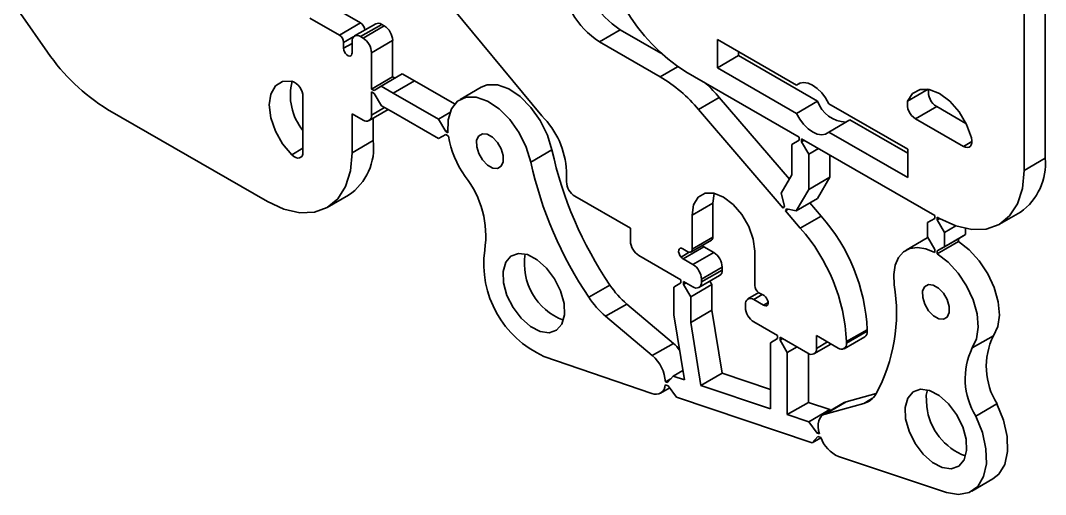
# Model space of a CAD drawing. Header units: millimetres. Extents: x 0 to 415, y 0 to 292.
# Drawn here: x 383.92 to 392.48, y 89.9 to 93.86 of the extents above; entities that cross this region are included whole.
import ezdxf

# ---------------------------------------------------------------- set-up
doc = ezdxf.new("R2010")
doc.units = ezdxf.units.MM

# ---------------------------------------------------------------- blocks, each defined once
blk = doc.blocks.new('SE683')
at = {"color": 7, "linetype": 'Continuous', "lineweight": 35}
for p, q in [((387.972, 91.8401), (388.0163, 91.8924)), ((388.0163, 91.8924), (388.0793, 91.9143)), ((388.0793, 91.9143), (388.1549, 91.9037)), ((388.1549, 91.9037), (388.2355, 91.8615)), ((388.2355, 91.8615), (388.3134, 91.792)), ((387.9507, 91.7624), (387.972, 91.8401)), ((388.3134, 91.792), (388.3809, 91.7018)), ((387.9545, 91.6671), (387.9507, 91.7624)), ((388.3809, 91.7018), (388.4314, 91.5999)), ((387.983, 91.5634), (387.9545, 91.6671)), ((388.4314, 91.5999), (388.4599, 91.4962)), ((388.0335, 91.4615), (387.983, 91.5634)), ((388.101, 91.3713), (388.0335, 91.4615)), ((388.4599, 91.4962), (388.4637, 91.4008)), ((388.1789, 91.3018), (388.101, 91.3713)), ((388.4637, 91.4008), (388.4424, 91.3232)), ((388.2595, 91.2596), (388.1789, 91.3018)), ((388.3351, 91.2489), (388.2595, 91.2596)), ((388.3981, 91.2709), (388.3351, 91.2489)), ((388.4424, 91.3232), (388.3981, 91.2709))]:
    blk.add_line(p, q, dxfattribs=at)
blk = doc.blocks.new('SE682')
blk.add_blockref('SE683', (0, 0))
blk = doc.blocks.new('SE685')
at = {"color": 7, "linetype": 'Continuous', "lineweight": 35}
for p, q in [((387.7295, 92.8578), (387.7461, 92.8955)), ((387.7461, 92.8955), (387.777, 92.914)), ((387.777, 92.914), (387.8177, 92.9104)), ((387.8177, 92.9104), (387.8618, 92.8853)), ((387.8618, 92.8853), (387.9027, 92.8425)), ((387.7298, 92.8067), (387.7295, 92.8578)), ((387.747, 92.7498), (387.7298, 92.8067)), ((387.9027, 92.8425), (387.9342, 92.7886)), ((387.7785, 92.6959), (387.747, 92.7498)), ((387.9342, 92.7886), (387.9514, 92.7317)), ((387.9514, 92.7317), (387.9518, 92.6806)), ((387.8194, 92.6531), (387.7785, 92.6959)), ((387.8636, 92.628), (387.8194, 92.6531)), ((387.9042, 92.6244), (387.8636, 92.628)), ((387.9352, 92.6429), (387.9042, 92.6244)), ((387.9518, 92.6806), (387.9352, 92.6429))]:
    blk.add_line(p, q, dxfattribs=at)
blk = doc.blocks.new('SE684')
blk.add_blockref('SE685', (0, 0))
blk = doc.blocks.new('SE687')
at = {"color": 7, "linetype": 'Continuous', "lineweight": 35}
for p, q in [((391.4743, 91.6348), (391.4577, 91.5971)), ((391.4577, 91.5971), (391.4581, 91.5459)), ((391.5053, 91.6532), (391.4743, 91.6348)), ((391.5459, 91.6496), (391.5053, 91.6532)), ((391.5901, 91.6245), (391.5459, 91.6496)), ((391.631, 91.5818), (391.5901, 91.6245)), ((391.4581, 91.5459), (391.4753, 91.489)), ((391.6624, 91.5279), (391.631, 91.5818)), ((391.6796, 91.471), (391.6624, 91.5279)), ((391.4753, 91.489), (391.5067, 91.4351)), ((391.5067, 91.4351), (391.5477, 91.3924)), ((391.68, 91.4198), (391.6796, 91.471)), ((391.5477, 91.3924), (391.5918, 91.3673)), ((391.5918, 91.3673), (391.6324, 91.3637)), ((391.6324, 91.3637), (391.6634, 91.3821)), ((391.6634, 91.3821), (391.68, 91.4198))]:
    blk.add_line(p, q, dxfattribs=at)
blk = doc.blocks.new('SE686')
blk.add_blockref('SE687', (0, 0))
blk = doc.blocks.new('SE689')
at = {"color": 7, "linetype": 'Continuous', "lineweight": 35}
for p, q in [((391.3772, 90.7559), (391.3328, 90.7036)), ((391.4402, 90.7778), (391.3772, 90.7559)), ((391.5157, 90.7672), (391.4402, 90.7778)), ((391.5964, 90.725), (391.5157, 90.7672)), ((391.3328, 90.7036), (391.3115, 90.6259)), ((391.6743, 90.6554), (391.5964, 90.725)), ((391.7418, 90.5653), (391.6743, 90.6554)), ((391.3115, 90.6259), (391.3153, 90.5306)), ((391.3153, 90.5306), (391.3439, 90.4269)), ((391.7922, 90.4634), (391.7418, 90.5653)), ((391.3439, 90.4269), (391.3943, 90.325)), ((391.8208, 90.3597), (391.7922, 90.4634)), ((391.3943, 90.325), (391.4618, 90.2348)), ((391.8246, 90.2643), (391.8208, 90.3597)), ((391.4618, 90.2348), (391.5397, 90.1652)), ((391.8033, 90.1867), (391.8246, 90.2643)), ((391.5397, 90.1652), (391.6204, 90.1231)), ((391.7589, 90.1343), (391.8033, 90.1867)), ((391.6204, 90.1231), (391.6959, 90.1124)), ((391.6959, 90.1124), (391.7589, 90.1343))]:
    blk.add_line(p, q, dxfattribs=at)
blk = doc.blocks.new('SE688')
blk.add_blockref('SE689', (0, 0))
blk = doc.blocks.new('SE703')
at = {"color": 7, "linetype": 'Continuous', "lineweight": 35}
for p, q in [((390.4299, 93.0374), (390.4029, 93.0855)), ((390.4626, 92.9939), (390.4299, 93.0374)), ((390.4993, 92.9575), (390.4626, 92.9939)), ((390.5381, 92.9299), (390.4993, 92.9575)), ((390.5769, 92.9127), (390.5381, 92.9299)), ((390.6136, 92.9068), (390.5769, 92.9127)), ((390.6463, 92.9124), (390.6136, 92.9068)), ((390.6733, 92.9294), (390.6463, 92.9124))]:
    blk.add_line(p, q, dxfattribs=at)
blk = doc.blocks.new('SE702')
blk.add_blockref('SE703', (0, 0))
blk = doc.blocks.new('SE705')
at = {"color": 7, "linetype": 'Continuous', "lineweight": 35}
for p, q in [((390.4029, 93.3223), (390.4299, 93.3393)), ((390.4299, 93.3393), (390.4626, 93.345)), ((390.4626, 93.345), (390.4993, 93.339)), ((390.4993, 93.339), (390.5381, 93.3218)), ((390.5381, 93.3218), (390.5769, 93.2943)), ((390.5769, 93.2943), (390.6136, 93.2578)), ((390.6136, 93.2578), (390.6463, 93.2143)), ((390.6463, 93.2143), (390.6733, 93.1662))]:
    blk.add_line(p, q, dxfattribs=at)
blk = doc.blocks.new('SE704')
blk.add_blockref('SE705', (0, 0))
blk = doc.blocks.new('SE731')
at = {"color": 7, "linetype": 'Continuous', "lineweight": 35}
for p, q in [((391.7988, 92.8093), (391.8155, 92.802)), ((391.8155, 92.802), (391.8313, 92.7997)), ((391.8313, 92.7997), (391.8452, 92.8026)), ((391.8452, 92.8026), (391.8565, 92.8105)), ((391.8565, 92.8105), (391.8645, 92.823)), ((391.8645, 92.823), (391.8688, 92.8393)), ((391.8691, 92.8586), (391.8654, 92.8797)), ((391.8688, 92.8393), (391.8691, 92.8586))]:
    blk.add_line(p, q, dxfattribs=at)
blk = doc.blocks.new('SE730')
blk.add_blockref('SE731', (0, 0))
blk = doc.blocks.new('SE733')
at = {"color": 7, "linetype": 'Continuous', "lineweight": 35}
for p, q in [((391.3732, 93.252), (391.3321, 93.1876)), ((391.4355, 93.2857), (391.3732, 93.252)), ((391.5131, 93.2855), (391.4355, 93.2857)), ((391.5988, 93.2514), (391.5131, 93.2855)), ((391.6844, 93.1866), (391.5988, 93.2514)), ((391.7621, 93.0972), (391.6844, 93.1866)), ((391.8243, 92.9916), (391.7621, 93.0972)), ((391.8654, 92.8797), (391.8243, 92.9916))]:
    blk.add_line(p, q, dxfattribs=at)
blk = doc.blocks.new('SE732')
blk.add_blockref('SE733', (0, 0))
blk = doc.blocks.new('SE811')
at = {"color": 7, "linetype": 'Continuous', "lineweight": 35}
for p, q in [((390.1315, 91.5609), (390.1432, 91.5519)), ((390.1432, 91.5519), (390.1536, 91.5392)), ((390.1536, 91.5392), (390.1615, 91.5244)), ((390.1615, 91.5244), (390.166, 91.5091)), ((390.166, 91.5091), (390.1666, 91.495)), ((390.1563, 91.4767), (390.1466, 91.4745)), ((390.1633, 91.4838), (390.1563, 91.4767)), ((390.1666, 91.495), (390.1633, 91.4838))]:
    blk.add_line(p, q, dxfattribs=at)
blk = doc.blocks.new('SE810')
blk.add_blockref('SE811', (0, 0))
blk = doc.blocks.new('SE813')
at = {"color": 7, "linetype": 'Continuous', "lineweight": 35}
for p, q in [((389.5804, 92.3833), (389.5433, 92.3205)), ((389.6383, 92.4167), (389.5804, 92.3833)), ((389.7113, 92.4175), (389.6383, 92.4167)), ((389.7921, 92.3856), (389.7113, 92.4175)), ((389.873, 92.3241), (389.7921, 92.3856)), ((389.5433, 92.3205), (389.5305, 92.2345)), ((389.9459, 92.2391), (389.873, 92.3241)), ((390.0038, 92.1389), (389.9459, 92.2391)), ((390.0409, 92.0332), (390.0038, 92.1389)), ((390.0537, 91.9325), (390.0409, 92.0332))]:
    blk.add_line(p, q, dxfattribs=at)
blk = doc.blocks.new('SE812')
blk.add_blockref('SE813', (0, 0))
blk = doc.blocks.new('SE815')
at = {"color": 7, "linetype": 'Continuous', "lineweight": 35}
for p, q in [((389.4176, 91.9275), (389.4182, 91.9408)), ((389.4182, 91.9408), (389.4227, 91.9509)), ((389.4227, 91.9509), (389.4306, 91.9566)), ((389.4306, 91.9566), (389.441, 91.9573)), ((389.441, 91.9573), (389.4527, 91.9528)), ((389.4209, 91.9123), (389.4176, 91.9275)), ((389.4279, 91.8972), (389.4209, 91.9123)), ((389.4376, 91.8837), (389.4279, 91.8972))]:
    blk.add_line(p, q, dxfattribs=at)
blk = doc.blocks.new('SE814')
blk.add_blockref('SE815', (0, 0))
blk = doc.blocks.new('SE881')
at = {"color": 7, "linetype": 'Continuous', "lineweight": 35}
for p, q in [((386.0467, 93.3147), (386.0081, 93.2474)), ((386.1071, 93.3518), (386.0467, 93.3147)), ((386.1834, 93.3552), (386.1071, 93.3518)), ((386.0081, 93.2474), (385.9948, 93.1561)), ((385.9948, 93.1561), (386.0081, 93.0495)), ((386.0081, 93.0495), (386.0467, 92.9376)), ((386.0467, 92.9376), (386.1071, 92.8309)), ((386.1071, 92.8309), (386.1834, 92.7393))]:
    blk.add_line(p, q, dxfattribs=at)
blk = doc.blocks.new('SE880')
blk.add_blockref('SE881', (0, 0))
blk = doc.blocks.new('SE883')
at = {"color": 7, "linetype": 'Continuous', "lineweight": 35}
for p, q in [((386.1834, 92.7393), (386.1998, 92.7256)), ((386.1998, 92.7256), (386.2167, 92.7162)), ((386.2167, 92.7162), (386.233, 92.7118)), ((386.233, 92.7118), (386.2478, 92.7125)), ((386.2478, 92.7125), (386.2603, 92.7183)), ((386.2603, 92.7183), (386.2698, 92.7289)), ((386.2698, 92.7289), (386.2757, 92.7437)), ((386.2757, 92.7437), (386.2777, 92.7619))]:
    blk.add_line(p, q, dxfattribs=at)
blk = doc.blocks.new('SE882')
blk.add_blockref('SE883', (0, 0))
blk = doc.blocks.new('SE1105')
at = {"color": 7, "linetype": 'Continuous', "lineweight": 35}
for p, q in [((390.6422, 90.5706), (390.6245, 90.563)), ((390.5854, 90.4892), (390.5849, 90.4624)), ((390.5898, 90.5132), (390.5854, 90.4892)), ((390.598, 90.5339), (390.5898, 90.5132)), ((390.6097, 90.5507), (390.598, 90.5339)), ((390.6245, 90.563), (390.6097, 90.5507)), ((390.5849, 90.4624), (390.5883, 90.4337)), ((390.5883, 90.4337), (390.5954, 90.4038))]:
    blk.add_line(p, q, dxfattribs=at)
blk = doc.blocks.new('SE1104')
blk.add_blockref('SE1105', (0, 0))
blk = doc.blocks.new('SE1107')
at = {"color": 7, "linetype": 'Continuous', "lineweight": 35}
for p, q in [((391.3515, 91.9559), (391.298, 91.9272)), ((391.4146, 91.9649), (391.3515, 91.9559)), ((391.4846, 91.9536), (391.4146, 91.9649)), ((391.5583, 91.9227), (391.4846, 91.9536)), ((391.2565, 91.88), (391.2287, 91.8163)), ((391.298, 91.9272), (391.2565, 91.88)), ((391.2287, 91.8163), (391.2161, 91.739)), ((391.2161, 91.739), (391.219, 91.6515))]:
    blk.add_line(p, q, dxfattribs=at)
blk = doc.blocks.new('SE1106')
blk.add_blockref('SE1107', (0, 0))
blk = doc.blocks.new('SE1113')
at = {"color": 7, "linetype": 'Continuous', "lineweight": 35}
for p, q in [((386.6172, 93.6297), (386.6192, 93.6151)), ((386.6192, 93.6151), (386.6249, 93.5997)), ((386.6249, 93.5997), (386.6338, 93.5855)), ((386.6338, 93.5855), (386.6448, 93.5739)), ((386.6448, 93.5739), (386.6567, 93.5664)), ((386.6567, 93.5664), (386.6681, 93.5637)), ((386.6681, 93.5637), (386.6777, 93.5661)), ((386.6777, 93.5661), (386.6845, 93.5735))]:
    blk.add_line(p, q, dxfattribs=at)
blk = doc.blocks.new('SE1112')
blk.add_blockref('SE1113', (0, 0))
blk = doc.blocks.new('SE1115')
at = {"color": 7, "linetype": 'Continuous', "lineweight": 35}
for p, q in [((387.5183, 93.123), (387.5693, 93.1876)), ((387.5693, 93.1876), (387.6404, 93.2213)), ((387.6404, 93.2213), (387.7263, 93.2215)), ((387.7263, 93.2215), (387.8206, 93.1884)), ((387.8206, 93.1884), (387.9165, 93.1242)), ((387.4911, 93.0322), (387.5183, 93.123)), ((387.9165, 93.1242), (388.0067, 93.0338)), ((387.4897, 92.922), (387.4911, 93.0322)), ((388.0067, 93.0338), (388.0846, 92.9238)), ((388.0846, 92.9238), (388.1445, 92.8024)), ((388.1445, 92.8024), (388.182, 92.6785))]:
    blk.add_line(p, q, dxfattribs=at)
blk = doc.blocks.new('SE1114')
blk.add_blockref('SE1115', (0, 0))
blk = doc.blocks.new('SE1117')
at = {"color": 7, "linetype": 'Continuous', "lineweight": 35}
for p, q in [((386.6743, 92.6046), (386.6879, 92.756)), ((386.6341, 92.4746), (386.6743, 92.6046)), ((386.5687, 92.3712), (386.6341, 92.4746)), ((386.4808, 92.2982), (386.5687, 92.3712)), ((385.9808, 92.3477), (386.1187, 92.2838)), ((386.1187, 92.2838), (386.2514, 92.2536)), ((386.3736, 92.2585), (386.4808, 92.2982)), ((386.2514, 92.2536), (386.3736, 92.2585))]:
    blk.add_line(p, q, dxfattribs=at)
blk = doc.blocks.new('SE1116')
blk.add_blockref('SE1117', (0, 0))
blk = doc.blocks.new('SE1129')
at = {"color": 7, "linetype": 'Continuous', "lineweight": 35}
for p, q in [((392.2911, 92.4581), (392.3058, 92.6078)), ((392.25, 92.3299), (392.2911, 92.4581)), ((392.1843, 92.2281), (392.25, 92.3299)), ((391.5988, 92.2074), (391.7359, 92.1437)), ((392.0963, 92.1565), (392.1843, 92.2281)), ((391.7359, 92.1437), (391.8678, 92.1135)), ((391.8678, 92.1135), (391.9895, 92.1178)), ((391.9895, 92.1178), (392.0963, 92.1565))]:
    blk.add_line(p, q, dxfattribs=at)
blk = doc.blocks.new('SE1128')
blk.add_blockref('SE1129', (0, 0))
blk = doc.blocks.new('SE1131')
at = {"color": 7, "linetype": 'Continuous', "lineweight": 35}
for p, q in [((391.6699, 91.8413), (391.5795, 91.9104)), ((391.7536, 91.7499), (391.6699, 91.8413)), ((391.8249, 91.6423), (391.7536, 91.7499)), ((391.8789, 91.5256), (391.8249, 91.6423)), ((391.9122, 91.4078), (391.8789, 91.5256)), ((391.9224, 91.2968), (391.9122, 91.4078)), ((391.9088, 91.2), (391.9224, 91.2968)), ((391.8724, 91.1239), (391.9088, 91.2))]:
    blk.add_line(p, q, dxfattribs=at)
blk = doc.blocks.new('SE1130')
blk.add_blockref('SE1131', (0, 0))
blk = doc.blocks.new('SE1133')
at = {"color": 7, "linetype": 'Continuous', "lineweight": 35}
for p, q in [((391.9571, 90.4159), (391.9024, 90.5538)), ((391.9871, 90.2799), (391.9571, 90.4159)), ((391.9904, 90.1544), (391.9871, 90.2799)), ((391.9667, 90.0474), (391.9904, 90.1544)), ((391.9177, 89.9658), (391.9667, 90.0474)), ((391.6562, 89.915), (391.7573, 89.8974)), ((391.7573, 89.8974), (391.8464, 89.9147)), ((391.8464, 89.9147), (391.9177, 89.9658))]:
    blk.add_line(p, q, dxfattribs=at)
blk = doc.blocks.new('SE1132')
blk.add_blockref('SE1133', (0, 0))
blk = doc.blocks.new('SE1203')
at = {"color": 7, "linetype": 'Continuous', "lineweight": 35}
for p, q in [((391.8467, 91.9434), (391.7562, 92.0125)), ((391.9304, 91.852), (391.8467, 91.9434)), ((392.0016, 91.7443), (391.9304, 91.852)), ((392.0557, 91.6277), (392.0016, 91.7443)), ((392.0889, 91.5099), (392.0557, 91.6277)), ((392.0991, 91.3989), (392.0889, 91.5099)), ((392.0856, 91.302), (392.0991, 91.3989)), ((392.0492, 91.2259), (392.0856, 91.302))]:
    blk.add_line(p, q, dxfattribs=at)
blk = doc.blocks.new('SE1202')
blk.add_blockref('SE1203', (0, 0))
blk = doc.blocks.new('SE1207')
at = {"color": 7, "linetype": 'Continuous', "lineweight": 35}
for p, q in [((392.1339, 90.5179), (392.0791, 90.6558)), ((392.1639, 90.3819), (392.1339, 90.5179)), ((392.1671, 90.2564), (392.1639, 90.3819)), ((392.1435, 90.1494), (392.1671, 90.2564)), ((392.0945, 90.0678), (392.1435, 90.1494)), ((392.0448, 90.0275), (392.0945, 90.0678))]:
    blk.add_line(p, q, dxfattribs=at)
blk = doc.blocks.new('SE1206')
blk.add_blockref('SE1207', (0, 0))
blk = doc.blocks.new('SE1211')
at = {"color": 7, "linetype": 'Continuous', "lineweight": 35}
for p, q in [((391.4968, 90.7727), (391.4883, 90.728)), ((391.4883, 90.728), (391.4921, 90.6326))]:
    blk.add_line(p, q, dxfattribs=at)
blk = doc.blocks.new('SE1210')
blk.add_blockref('SE1211', (0, 0))
blk = doc.blocks.new('SE1225')
at = {"color": 7, "linetype": 'Continuous', "lineweight": 35}
for p, q in [((387.7674, 93.3043), (387.8172, 93.3233)), ((387.8172, 93.3233), (387.9031, 93.3236)), ((387.9031, 93.3236), (387.9974, 93.2904)), ((387.9974, 93.2904), (388.0932, 93.2262)), ((388.0932, 93.2262), (388.1835, 93.1358)), ((388.1835, 93.1358), (388.2614, 93.0258)), ((388.2614, 93.0258), (388.3213, 92.9044)), ((388.3213, 92.9044), (388.3587, 92.7806))]:
    blk.add_line(p, q, dxfattribs=at)
blk = doc.blocks.new('SE1224')
blk.add_blockref('SE1225', (0, 0))

msp = doc.modelspace()

# ---------------------------------------------------------------- linework, layer by layer
at = {"color": 7, "linetype": 'Continuous', "lineweight": 35}
for p, q in [((392.4826, 92.7098), (392.4826, 99.7659)), ((392.3059, 92.6077), (392.3059, 99.6638)), ((387.3325, 94.2081), (388.2754, 93.0644)), ((384.143, 93.5984), (383.9163, 93.9213)), ((386.7586, 93.842), (386.5111, 93.9849)), ((386.5818, 93.74), (386.3343, 93.8828)), ((386.5818, 93.74), (386.7586, 93.842)), ((386.8854, 93.8347), (386.7086, 93.7327)), ((386.9354, 93.8298), (386.7586, 93.7277)), ((386.9566, 93.8175), (386.9354, 93.8298)), ((386.7798, 93.7155), (386.9566, 93.8175)), ((388.9294, 93.785), (388.7562, 93.685)), ((388.9294, 93.785), (389.2678, 93.5897)), ((386.6172, 93.6787), (386.702, 93.7277)), ((386.6172, 93.6787), (386.6172, 93.6297)), ((386.6172, 93.6297), (386.6879, 93.6706)), ((386.6879, 93.6869), (386.6879, 93.593)), ((386.7798, 93.7155), (386.7586, 93.7277)), ((387.0273, 93.6951), (386.8505, 93.593)), ((387.0273, 93.3912), (387.0273, 93.6951)), ((389.2634, 93.3922), (388.7562, 93.685)), ((389.7426, 93.7035), (389.7426, 93.4667)), ((390.4029, 93.3223), (389.7426, 93.7035)), ((386.8505, 93.2891), (386.8505, 93.593)), ((389.9194, 93.5688), (389.7426, 93.4667)), ((389.9194, 93.6014), (389.9194, 93.5688)), ((389.9194, 93.5688), (390.5796, 93.1876)), ((387.1079, 93.4151), (386.9311, 93.313)), ((387.2096, 93.3576), (387.1079, 93.4151)), ((389.2634, 93.3922), (389.4082, 93.4758)), ((389.4774, 93.432), (390.4242, 92.8854)), ((389.7426, 93.4667), (390.4029, 93.0855)), ((387.0273, 93.3912), (386.8505, 93.2891)), ((386.9311, 93.313), (386.8716, 93.2772)), ((386.9311, 93.313), (387.0328, 93.2555)), ((387.047, 93.3799), (387.0273, 93.3912)), ((387.2096, 93.3576), (387.0328, 93.2555)), ((387.5451, 93.1639), (387.2096, 93.3576)), ((390.4029, 93.3223), (390.4356, 93.3412)), ((386.2777, 92.7619), (386.2777, 93.2238)), ((386.8716, 93.277), (386.8505, 93.2891)), ((386.872, 93.2523), (386.8505, 93.2646)), ((386.8505, 93.0704), (386.8505, 93.2646)), ((386.8716, 93.277), (386.8716, 93.2772)), ((386.872, 93.2523), (386.9326, 93.1489)), ((387.0328, 93.2555), (387.411, 93.0372)), ((387.7674, 93.3043), (387.5906, 93.2022)), ((391.3321, 93.1876), (391.5045, 93.2871)), ((386.9326, 93.1489), (387.0336, 93.0918)), ((389.7577, 93.2179), (389.5844, 93.1179)), ((389.7577, 93.2179), (390.3436, 92.535)), ((390.4029, 93.0855), (390.5796, 93.1876)), ((391.3336, 92.785), (390.6733, 93.1662)), ((391.3988, 93.0402), (391.5755, 93.1423)), ((391.8196, 93.0014), (391.5755, 93.1423)), ((384.6449, 93.1189), (385.9808, 92.3477)), ((386.6879, 93.0827), (386.7798, 93.0296)), ((386.6879, 92.756), (386.6879, 93.0827)), ((386.8298, 93.0246), (386.9894, 93.1168)), ((386.8505, 93.0704), (386.9598, 93.1335)), ((387.0336, 93.0918), (387.411, 92.8739)), ((387.411, 93.0372), (387.5051, 93.0916)), ((390.2921, 92.2929), (389.5844, 93.1179)), ((386.8647, 92.8581), (386.8647, 93.0448)), ((387.4711, 92.9331), (387.411, 93.0372)), ((390.6733, 92.9294), (390.8501, 93.0315)), ((390.8501, 93.0315), (391.3336, 92.7523)), ((391.3988, 93.0402), (391.7988, 92.8093)), ((387.411, 92.8739), (387.4707, 92.9084)), ((387.4707, 92.9084), (387.411, 92.8739)), ((387.493, 92.8956), (387.4707, 92.9084)), ((387.488, 92.9429), (387.4711, 92.9331)), ((387.488, 92.9425), (387.4711, 92.9327)), ((387.4711, 92.9331), (387.4711, 92.9327)), ((387.4897, 92.922), (387.4711, 92.9327)), ((390.4242, 92.8609), (390.4242, 92.8854)), ((390.6733, 92.9294), (391.3336, 92.5482)), ((386.6879, 92.756), (386.8647, 92.8581)), ((390.4242, 92.8609), (390.3641, 92.8262)), ((390.3641, 92.8262), (390.3641, 92.5702)), ((390.4455, 92.8731), (391.5583, 92.2307)), ((390.4455, 92.8487), (390.4455, 92.8731)), ((390.4667, 92.8609), (390.4455, 92.8487)), ((390.5056, 92.7445), (390.4455, 92.8487)), ((391.7988, 92.8093), (391.8695, 92.8501)), ((386.1834, 92.7393), (386.2777, 92.7938)), ((388.182, 92.6785), (388.3587, 92.7806)), ((390.5869, 92.7915), (390.5056, 92.7445)), ((390.5056, 92.7445), (390.5056, 92.4497)), ((390.6823, 92.5518), (390.6823, 92.7364)), ((391.3336, 92.5482), (391.3336, 92.785)), ((392.4826, 92.7098), (392.3059, 92.6077)), ((388.4804, 92.6026), (388.4804, 92.5141)), ((390.3641, 92.5702), (390.2751, 92.4178)), ((390.6823, 92.5518), (390.5056, 92.4497)), ((390.5781, 92.3734), (390.6823, 92.5518)), ((392.3058, 92.6078), (392.3059, 92.6077)), ((386.4807, 92.2982), (386.6575, 92.4002)), ((389.0143, 92.1242), (388.5511, 92.3916)), ((389.7037, 92.3345), (389.7153, 92.4166)), ((390.2751, 92.4178), (390.3017, 92.3093)), ((390.5056, 92.4497), (390.4014, 92.2714)), ((390.4014, 92.2714), (390.5781, 92.3734)), ((389.7037, 92.3345), (389.5305, 92.2345)), ((389.7037, 92.3345), (389.7037, 92.0487)), ((390.2921, 92.2929), (390.3018, 92.3092)), ((390.3018, 92.3092), (390.3017, 92.3093)), ((390.311, 92.2709), (390.3207, 92.2873)), ((390.311, 92.2709), (390.3346, 92.2845)), ((390.3207, 92.2873), (390.4014, 92.2714)), ((390.5139, 92.3364), (390.6081, 92.2266)), ((389.5305, 91.9487), (389.5305, 92.2345)), ((390.4349, 92.1266), (390.311, 92.2709)), ((390.4349, 92.1266), (390.6081, 92.2266)), ((391.5583, 92.2063), (391.4981, 92.1715)), ((391.5583, 92.2063), (391.5583, 92.2307)), ((391.5795, 92.2185), (391.5988, 92.2074)), ((391.5795, 92.194), (391.5795, 92.2185)), ((391.5795, 92.194), (391.6007, 92.2063)), ((392.0987, 92.1579), (392.2755, 92.2599)), ((389.0143, 92.1242), (389.0143, 92.0181)), ((391.4981, 92.1715), (391.4981, 92.0514)), ((391.6396, 92.0899), (391.5795, 92.194)), ((391.7339, 92.1444), (391.6396, 92.0899)), ((391.8163, 92.0718), (391.8163, 92.1214)), ((389.5201, 91.9258), (389.6934, 92.0259)), ((389.7037, 92.0487), (389.5305, 91.9487)), ((391.4957, 92.0435), (391.3189, 91.9415)), ((391.501, 92.0465), (391.4957, 92.0435)), ((391.4981, 92.0514), (391.5583, 91.9473)), ((391.7562, 92.0371), (391.5795, 91.9351)), ((391.6396, 92.0899), (391.6396, 91.9698)), ((391.6396, 91.9698), (391.8163, 92.0718)), ((391.8163, 92.0718), (391.7562, 92.0371)), ((391.7562, 92.0125), (391.7562, 92.0371)), ((389.4527, 91.9528), (389.4951, 91.9283)), ((389.4562, 91.8691), (389.6295, 91.9691)), ((389.6295, 91.9691), (389.7108, 91.9222)), ((391.5583, 91.9227), (391.5583, 91.9473)), ((391.5795, 91.9104), (391.7562, 92.0125)), ((391.5795, 91.9351), (391.6396, 91.9698)), ((389.085, 91.8956), (389.4375, 91.6921)), ((389.4376, 91.8837), (389.5071, 91.9238)), ((389.5375, 91.8222), (389.4562, 91.8691)), ((389.5375, 91.8222), (389.7108, 91.9222)), ((390.0537, 91.6467), (390.0537, 91.9325)), ((391.5795, 91.9104), (391.5795, 91.9351)), ((389.7815, 91.7997), (389.6083, 91.6997)), ((389.6083, 91.6752), (389.7815, 91.7752)), ((389.7815, 91.7752), (389.7815, 91.7997)), ((389.4375, 91.6921), (389.4375, 91.6676)), ((389.5875, 91.6294), (389.7608, 91.7294)), ((389.6083, 91.6997), (389.6083, 91.6752)), ((389.6789, 91.6822), (389.6956, 91.6533)), ((388.6672, 91.5472), (388.844, 91.6492)), ((389.4375, 91.6676), (389.3774, 91.6329)), ((389.3774, 91.6329), (389.3774, 91.4012)), ((389.4587, 91.6799), (389.5375, 91.6344)), ((389.4587, 91.6799), (389.4587, 91.6554)), ((389.4587, 91.6554), (389.4799, 91.6676)), ((389.5188, 91.5513), (389.4587, 91.6554)), ((389.6956, 91.6533), (389.5188, 91.5513)), ((389.6956, 91.4384), (389.6956, 91.6533)), ((389.5188, 91.5513), (389.5188, 91.3363)), ((390.0881, 91.586), (389.9967, 91.5332)), ((390.1174, 91.5691), (390.0467, 91.5283)), ((390.128, 91.4813), (390.0467, 91.5283)), ((390.0891, 91.5854), (390.1315, 91.5609)), ((388.984, 91.4906), (388.8073, 91.3885)), ((388.984, 91.4906), (389.3744, 91.1612)), ((389.6956, 91.4384), (389.5188, 91.3363)), ((389.7811, 90.9122), (389.6956, 91.4384)), ((389.9759, 91.4874), (389.9759, 91.4629)), ((390.128, 91.4813), (390.1667, 91.5037)), ((390.1635, 91.4843), (390.1466, 91.4745)), ((388.8073, 91.3885), (389.1976, 91.0592)), ((389.3774, 91.4012), (389.4659, 90.857)), ((390.0467, 91.3405), (390.2448, 91.2261)), ((389.5188, 91.3363), (389.6044, 90.8101)), ((390.9942, 91.2762), (390.8209, 91.1762)), ((390.8209, 91.1629), (390.9942, 91.2629)), ((390.9942, 91.2629), (390.9942, 91.2762)), ((390.2448, 91.2016), (390.1847, 91.1669)), ((390.1847, 91.1669), (390.1847, 90.6139)), ((390.2448, 91.2261), (390.2448, 91.2016)), ((390.266, 91.2138), (390.4992, 91.0792)), ((390.266, 91.2138), (390.266, 91.1893)), ((390.266, 91.1893), (390.2872, 91.2016)), ((390.3261, 91.0852), (390.266, 91.1893)), ((390.7502, 91.1221), (390.5699, 91.2262)), ((390.5699, 91.2262), (390.5699, 91.12)), ((390.5699, 91.12), (390.6619, 91.1731)), ((390.8002, 91.1172), (390.9735, 91.2172)), ((390.8209, 91.1629), (390.8209, 91.1762)), ((392.0492, 91.2259), (391.8724, 91.1239)), ((389.1976, 91.0592), (389.3744, 91.1612)), ((390.4075, 91.1322), (390.3261, 91.0852)), ((390.3261, 91.0852), (390.3261, 90.5661)), ((390.5492, 91.0743), (390.6912, 91.1562)), ((389.1938, 90.7422), (388.2911, 91.053)), ((390.5029, 90.6682), (390.5029, 91.0772)), ((389.4531, 90.9353), (389.3723, 90.8886)), ((389.7811, 90.9122), (389.6044, 90.8101)), ((389.7811, 90.9122), (390.1847, 90.7758)), ((389.3072, 90.8394), (389.3531, 90.8659)), ((389.3072, 90.8394), (389.3256, 90.8332)), ((389.3723, 90.8886), (389.3256, 90.8335)), ((389.3256, 90.8332), (389.3256, 90.8335)), ((389.4659, 90.857), (389.3723, 90.8886)), ((389.2658, 90.7452), (389.3429, 90.7897)), ((389.3058, 90.8149), (389.3302, 90.8066)), ((389.3302, 90.8066), (389.4009, 90.7121)), ((390.1847, 90.6139), (389.6044, 90.8101)), ((391.0699, 90.7414), (390.8189, 90.6727)), ((390.5346, 90.3289), (389.4009, 90.7121)), ((390.3261, 90.5661), (390.5029, 90.6682)), ((390.5029, 90.6682), (390.6827, 90.6074)), ((390.8029, 90.666), (390.6261, 90.564)), ((390.8189, 90.6727), (390.6422, 90.5706)), ((390.9646, 90.659), (390.6422, 90.5706)), ((390.8189, 90.6727), (390.8029, 90.666)), ((390.9646, 90.659), (391.0394, 90.7021)), ((392.0791, 90.6558), (391.9024, 90.5538)), ((390.5059, 90.5054), (390.6827, 90.6074)), ((390.6827, 90.6074), (390.6883, 90.5999)), ((390.5059, 90.5054), (390.3261, 90.5661)), ((390.577, 90.4105), (390.5059, 90.5054)), ((390.5914, 90.4188), (390.577, 90.4105)), ((390.577, 90.4105), (390.5771, 90.41)), ((390.5771, 90.41), (390.5915, 90.4183)), ((390.5771, 90.41), (390.5954, 90.4038)), ((390.5346, 90.3289), (390.581, 90.3837)), ((390.6072, 90.3708), (390.5346, 90.3289)), ((390.581, 90.3837), (390.6053, 90.3754)), ((390.7555, 90.214), (391.6562, 89.915)), ((391.868, 89.9255), (392.0448, 90.0275))]:
    msp.add_line(p, q, dxfattribs=at)
for centre, radius, start, end in [((390.3055, 94.7266), 1.5368, 182.60548, 237.39452), ((389.3021, 94.3676), 0.6916, 182.60548, 237.39452), ((389.1288, 94.2676), 0.6916, 182.60548, 237.39452), ((386.717, 93.7771), 0.0771, 3.6062, 57.33491), ((386.9061, 93.7889), 0.0503, 54.38242, 114.30712), ((386.5404, 93.6752), 0.0768, 2.60548, 57.39452), ((386.731, 93.6939), 0.0437, 50.79671, 189.21404), ((386.8738, 93.6881), 0.1537, 2.60548, 57.39452), ((386.697, 93.586), 0.1537, 2.60548, 57.39452), ((385.5002, 94.5165), 1.6386, 214.07833, 238.5346), ((386.635, 93.5921), 0.0529, 339.43399, 1.01238), ((386.6437, 93.2391), 0.4715, 165.82218, 219.06354), ((386.1364, 93.2219), 0.1413, 0.75425, 70.56072), ((388.611, 92.3038), 1.269, 39.90815, 59.06263), ((388.638, 92.2598), 1.4736, 40.55605, 46.82808), ((391.6492, 93.2649), 0.1431, 171.29901, 238.98973), ((390.8234, 93.2698), 0.2573, 198.62733, 268.65131), ((391.471, 93.1617), 0.1413, 169.44071, 239.24452), ((386.8074, 93.0634), 0.0437, 230.79671, 9.21404), ((387.7783, 92.5673), 0.703, 2.88021, 45.00564), ((388.2843, 93.0268), 0.8021, 189.41489, 215.83619), ((386.389, 92.7975), 0.4795, 304.05635, 7.25583), ((391.5309, 93.4714), 3.2465, 192.28624, 214.14458), ((391.9859, 92.6659), 0.4987, 305.50449, 5.05746), ((391.3541, 93.3694), 3.2465, 192.28624, 214.14458), ((387.0029, 92.0613), 0.8027, 351.46783, 38.15714), ((388.6339, 92.5211), 0.1537, 182.60548, 237.39452), ((389.4496, 91.2023), 1.5464, 2.73645, 41.47999), ((389.2763, 91.1023), 1.5464, 2.73645, 41.47999), ((389.6799, 92.0457), 0.024, 304.05635, 7.25583), ((388.6415, 91.8299), 0.8523, 172.429, 245.72388), ((389.1678, 92.0251), 0.1537, 182.60548, 237.39452), ((389.5089, 91.9452), 0.0218, 230.79671, 9.21404), ((389.6728, 92.043), 0.0856, 227.06656, 239.62017), ((388.6314, 91.8265), 0.5023, 170.52525, 249.46938), ((389.5018, 91.9462), 0.0896, 224.24101, 239.40483), ((389.628, 91.7927), 0.1537, 2.60548, 57.39452), ((389.4547, 91.6927), 0.1537, 2.60548, 57.39452), ((389.7339, 91.7692), 0.048, 304.05635, 7.25583), ((389.4827, 92.0719), 0.7659, 213.49624, 229.37645), ((389.5651, 91.6682), 0.0437, 230.79671, 9.21404), ((390.1305, 91.6502), 0.0768, 182.60548, 237.39452), ((389.825, 91.4133), 1.4142, 331.3767, 9.69673), ((389.3059, 91.9698), 0.7659, 213.49624, 229.37645), ((390.0191, 91.4944), 0.0437, 50.79671, 189.21404), ((390.1295, 91.4699), 0.1537, 182.60548, 237.39452), ((390.1552, 91.5267), 0.0529, 238.99004, 260.57239), ((390.9466, 91.2569), 0.048, 304.05635, 7.25583), ((392.5797, 90.968), 0.5899, 154.06706, 211.94707), ((389.1752, 90.9292), 0.3058, 35.03168, 49.36163), ((390.5268, 91.1131), 0.0437, 230.79671, 9.21404), ((390.7778, 91.1559), 0.0437, 230.79671, 9.21404), ((392.4029, 90.8659), 0.5899, 154.06706, 211.94707), ((388.9932, 90.82), 0.3146, 3.54034, 49.48096), ((389.2256, 90.8158), 0.0802, 246.58088, 359.3673), ((390.918, 90.8265), 0.1738, 285.5469, 328.5825), ((391.992, 90.6912), 0.5033, 186.67856, 249.5427), ((390.8687, 90.4699), 0.2798, 199.7322, 246.12715)]:
    msp.add_arc(centre, radius, start, end, dxfattribs=at)

# ---------------------------------------------------------------- block references
for name in ['SE1112', 'SE880', 'SE1224', 'SE704', 'SE732', 'SE1114', 'SE702', 'SE684', 'SE730', 'SE1116', 'SE882', 'SE1128', 'SE812', 'SE814', 'SE1106', 'SE1202', 'SE682', 'SE1130', 'SE686', 'SE810', 'SE688', 'SE1210', 'SE1206', 'SE1104', 'SE1132']:
    msp.add_blockref(name, (0, 0))

doc.saveas('drawing.dxf')
